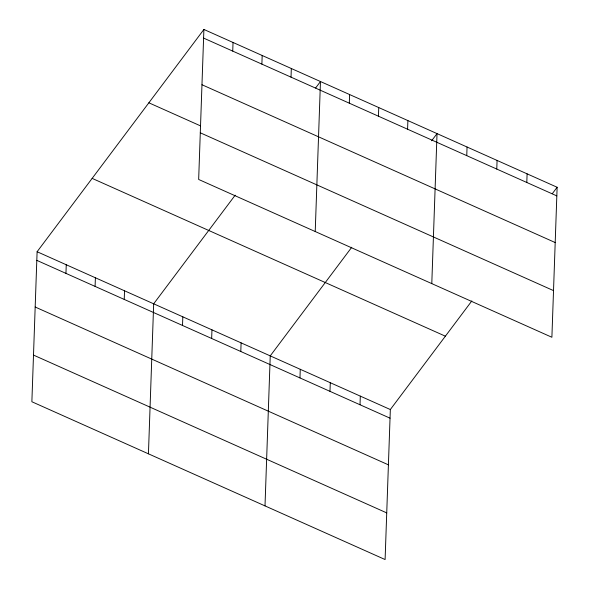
<?xml version="1.0" encoding="UTF-8"?>
<svg xmlns="http://www.w3.org/2000/svg" width="589" height="589" viewBox="0 0 589 589"><rect width="100%" height="100%" fill="white"/><g stroke="black" fill="none" stroke-linecap="round" stroke-linejoin="round"><path stroke-width="0.88" d="M203.897 29.45L198.662 179.461L551.893 337.269L557.128 187.258L203.897 29.45L37.107 251.731L31.872 401.742L385.103 559.55L390.338 409.539L471.841 300.92M65.953 273.384L66.248 264.748M95.094 286.401L95.396 277.765M124.235 299.418L124.537 290.789M148.435 453.817L153.677 303.806L235.18 195.187M182.516 325.459L182.818 316.823M211.657 338.476L211.959 329.847M232.736 51.103L233.038 42.467M240.798 351.5L241.1 342.864M261.884 64.12L262.179 55.491M265.006 505.892L270.241 355.881L351.743 247.262M291.025 77.144L291.327 68.508M299.963 377.932L300.265 369.296M315.225 231.536L320.468 81.525L315.608 87.997M329.987 391.346L330.289 382.71M349.306 103.178L349.608 94.549M360.012 404.761L360.313 396.125M378.447 116.202L378.749 107.566M407.588 129.219L407.89 120.583M431.789 283.618L437.031 133.607L431.634 140.793M466.753 155.651L467.055 147.022M496.777 169.065L497.079 160.436M526.802 182.48L527.103 173.843M552.268 193.729L557.128 187.258M203.595 38.086L556.826 195.894M201.968 84.735L555.199 242.55M148.862 102.803L200.481 125.862M200.289 132.805L553.52 290.613M92.149 178.379L445.38 336.186M37.107 251.731L390.338 409.539M36.805 260.36L390.036 418.175M35.178 307.016L388.409 464.831M33.499 355.086L386.73 512.894"/></g></svg>
